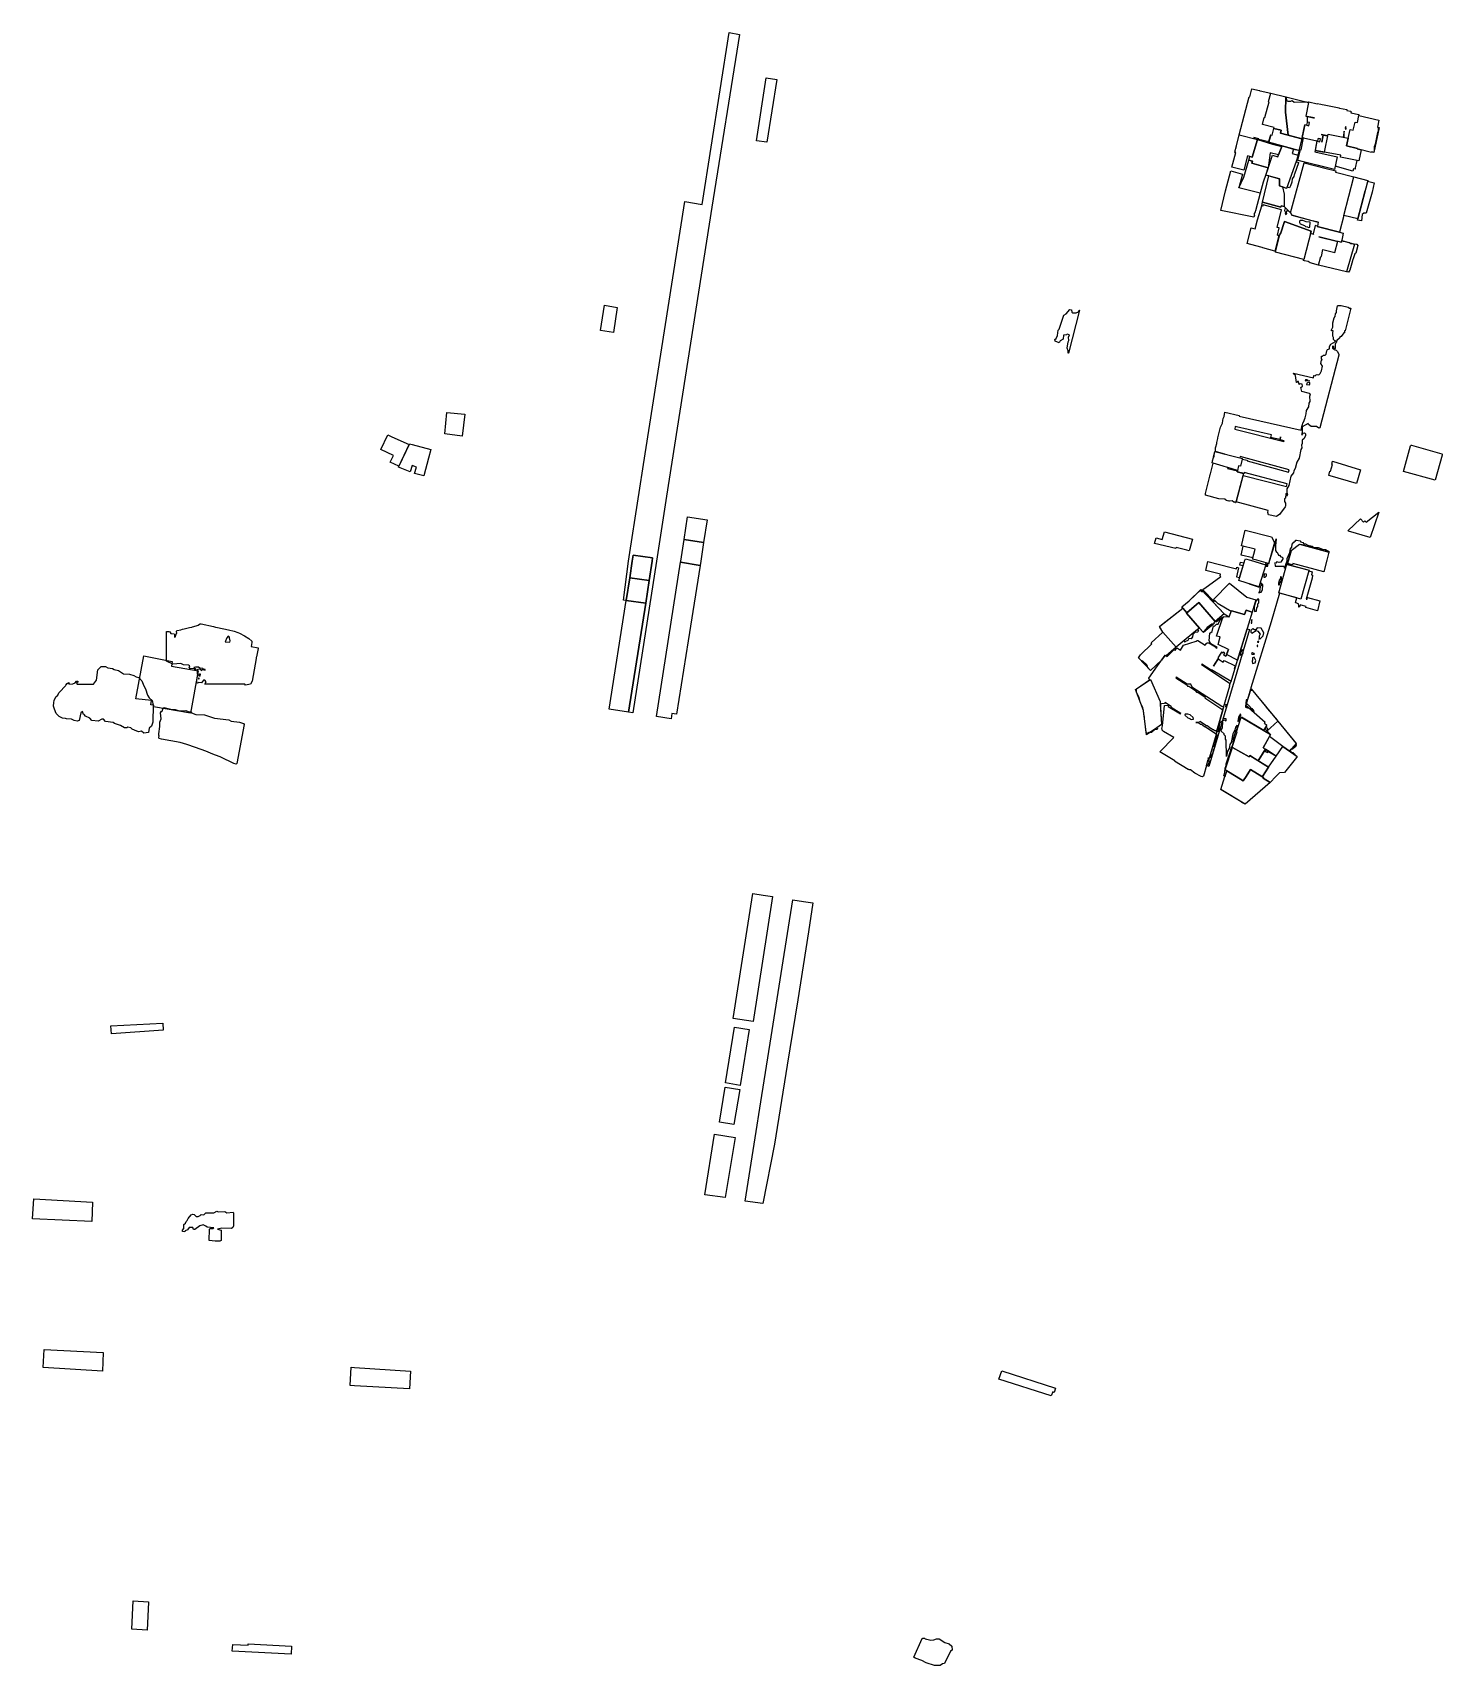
# Model space of a CAD drawing. Header units: metres. Extents: x 211180 to 213385, y 466835 to 469594.
# Drawn here: x 212813 to 213365, y 467505 to 468144 of the extents above; entities that cross this region are included whole.
import ezdxf

# ---------------------------------------------------------------- set-up
doc = ezdxf.new("R2010")
doc.units = ezdxf.units.M
doc.layers.add('DESCRIPTION_ERROR', color=5, linetype='Continuous')
doc.layers.add('EXCESS_ERROR', color=1, linetype='Continuous')

msp = doc.modelspace()

# ---------------------------------------------------------------- linework, layer by layer
at = {"layer": 'DESCRIPTION_ERROR'}
for points in [[(213284.16, 468099.36), (213284.32, 468100.3), (213285.39, 468104.49), (213289.25, 468119.37), (213289.57, 468119.29), (213290.32, 468122.42), (213293.28, 468121.74), (213293.4, 468121.68), (213293.62, 468121.66), (213297.74, 468120.71), (213303.63, 468119.27), (213303.72, 468119.24), (213303.84, 468117.84), (213304.44, 468117.6), (213305.52, 468117.6), (213306.12, 468117.84), (213306.84, 468117.24), (213311.74, 468117.33), (213312.45, 468117.16), (213312.49, 468117.34), (213312.61, 468117.34), (213315.9, 468116.62), (213315.93, 468116.74), (213317.38, 468116.44), (213317.88, 468116.28), (213318.57, 468116.19), (213323.84, 468115.09), (213324.36, 468114.96), (213324.64, 468114.93), (213327.48, 468114.34), (213327.43, 468113.95), (213328.91, 468113.69), (213329.13, 468113.5), (213329.03, 468113.09), (213332.25, 468112.35), (213332.18, 468112.01), (213340.05, 468110.2), (213339.48, 468107.44), (213339.8, 468107.37), (213339.72, 468105.72), (213339.48, 468105.36), (213338.64, 468100.8), (213338.16, 468099.72), (213338.22, 468098.46), (213338.02, 468097.52), (213337.3, 468097.76), (213337.19, 468097.55), (213333.11, 468098.55), (213332.17, 468094.29), (213331.42, 468094.44), (213330.79, 468091.51), (213330.7, 468090.96), (213330.14, 468091.09), (213329.88, 468090.27), (213322.94, 468092.16), (213322.65, 468090.84), (213308.49, 468094.38), (213308.35, 468094.66), (213309.31, 468098.65), (213309.63, 468098.59), (213310.53, 468103.28), (213309.98, 468103.4), (213311.07, 468108.32), (213309.88, 468102.94), (213308.69, 468098.27), (213308.89, 468098.21), (213308.34, 468096.49), (213308.51, 468096.44), (213307.63, 468094), (213308.64, 468093.64), (213308.64, 468093.49), (213307.86, 468091.2), (213307.08, 468089.04), (213306.84, 468088.8), (213306.72, 468088.08), (213306.12, 468087.24), (213305.96, 468085.92), (213305.43, 468084.43), (213305.04, 468083.76), (213305.04, 468083.7), (213304.05, 468084.02), (213303.86, 468083.47), (213302.3, 468084.1), (213302.99, 468081.26), (213302.93, 468076.37), (213303.36, 468075.94), (213303.36, 468075.84), (213303.12, 468074.76), (213303.48, 468074.04), (213303.72, 468074.04), (213304.3, 468075), (213305.43, 468073.88), (213310.75, 468093.49), (213318.93, 468091.37), (213323.22, 468090.3), (213323.1, 468089.84), (213330.22, 468087.94), (213335.69, 468086.58), (213335.6, 468086.26), (213338.16, 468085.63), (213337.41, 468081.96), (213335.11, 468073.8), (213334.2, 468073.8), (213333.48, 468073.2), (213333.17, 468070.72), (213331.65, 468071.05), (213334.63, 468082.55), (213331.74, 468071.5), (213326.29, 468072.88), (213324.6, 468066.36), (213315.94, 468068.6), (213324.68, 468066.32), (213326.05, 468065.91), (213325.39, 468062.47), (213325.58, 468063.1), (213325.92, 468063), (213326.04, 468062.88), (213326.81, 468062.74), (213328.49, 468062.26), (213329.04, 468061.92), (213330.03, 468061.82), (213330.44, 468061.7), (213330.47, 468061.78), (213331.23, 468061.7), (213331.47, 468061.63), (213331.78, 468061.11), (213330.99, 468058.07), (213330.57, 468057.86), (213329.86, 468055.51), (213329.76, 468055.32), (213329.74, 468055.13), (213328.62, 468051.42), (213328.21, 468050.65), (213327.3, 468050.84), (213316.43, 468053.36), (213313.12, 468054.39), (213312.36, 468054.84), (213310.9, 468055.08), (213310.56, 468055.19), (213310.68, 468055.68), (213299.6, 468058.46), (213299.54, 468058.49), (213301.16, 468065.02), (213300.31, 468065.19), (213300.83, 468065.04), (213299.31, 468058.97), (213294.61, 468060.23), (213294.36, 468060.36), (213293.78, 468060.46), (213288.44, 468061.89), (213290.04, 468067.99), (213291.65, 468067.6), (213292.58, 468071.22), (213294.29, 468076.65), (213294.5, 468078.09), (213296.95, 468088.35), (213295.75, 468088.68), (213296.7, 468091.5), (213294.7, 468085.86), (213293.6, 468081.56), (213291.77, 468074.71), (213291.72, 468074.64), (213291.69, 468074.4), (213291.52, 468073.8), (213291.24, 468073.8), (213291.24, 468073.08), (213291.31, 468073.01), (213291.09, 468072.16), (213278.15, 468074.86), (213280.06, 468082.54), (213282.05, 468090.34), (213286.71, 468089.06), (213285.25, 468083.64), (213287.16, 468087.92), (213289.15, 468094.54), (213289.53, 468095.98), (213288.66, 468096.24), (213287.23, 468090.62), (213282.46, 468091.83), (213284.01, 468097.47), (213283.62, 468097.55), (213283.95, 468098.87), (213284.16, 468099.36)], [(213314.8, 468111.04), (213311.96, 468111.65), (213314.46, 468111.09), (213314.8, 468111.04)], [(213292.48, 468102.62), (213298.45, 468100.84), (213302.05, 468099.91), (213302.13, 468100.1), (213306.57, 468098.85), (213307.67, 468098.55), (213296.89, 468101.61), (213297.72, 468104.41), (213296.91, 468101.73), (213293.04, 468102.65), (213293.1, 468102.89), (213291.1, 468103.41), (213291.04, 468103), (213292.48, 468102.62)], [(213312.57, 468107.96), (213312.86, 468109.24), (213311.94, 468109.44), (213311.94, 468109.22), (213311.73, 468108.17), (213312.57, 468107.96)], [(213317.44, 468104.61), (213318.24, 468104.43), (213317.71, 468101.62), (213318.22, 468104.35), (213320.03, 468104.02), (213317.44, 468104.61)], [(213326.4, 468103.56), (213326.4, 468105.84), (213326.04, 468103.68), (213326.4, 468103.56)], [(213326.88, 468107.16), (213327, 468106.56), (213327.24, 468106.8), (213327.12, 468107.64), (213326.88, 468107.16)], [(213316.93, 468101.76), (213317.13, 468102.9), (213316.24, 468103.07), (213316.03, 468102.04), (213315.78, 468102.09), (213315.06, 468098.27), (213318.76, 468097.66), (213315.21, 468098.3), (213315.88, 468101.93), (213316.93, 468101.76)], [(213298.39, 468096.51), (213300.46, 468095.84), (213300.76, 468096.61), (213297.53, 468097.37), (213296.7, 468091.5), (213298.39, 468096.51)], [(213303.48, 468073.32), (213303.96, 468073.56), (213303.96, 468073.8), (213303.36, 468073.8), (213303.48, 468073.32)], [(213316.33, 468070.21), (213313.47, 468070.97), (213305.95, 468072.95), (213316.33, 468070.21)], [(213309, 468070.68), (213309, 468070.08), (213309.24, 468069.6), (213310.92, 468069), (213311.28, 468068.52), (213312.12, 468068.4), (213312.36, 468068.16), (213312.96, 468068.28), (213313.2, 468070.32), (213311.64, 468070.44), (213310.32, 468070.92), (213309.24, 468070.92), (213309, 468070.68)], [(213323.98, 468062.66), (213323.82, 468062.72), (213316.49, 468064.55), (213323.98, 468062.66)], [(213218.4, 468019.92), (213218.04, 468020.88), (213218.4, 468023.4), (213218.76, 468023.88), (213218.64, 468025.2), (213219, 468026.16), (213218.04, 468026.4), (213217.8, 468026.16), (213216.6, 468026.04), (213216.48, 468024.48), (213215.28, 468023.76), (213214.92, 468023.04), (213213.36, 468023.64), (213213.24, 468024.36), (213213.72, 468024.72), (213214.32, 468025.92), (213214.56, 468027.96), (213214.92, 468028.32), (213216.72, 468033.84), (213217.68, 468034.44), (213219.12, 468036.12), (213219.72, 468036), (213219.84, 468035.04), (213220.2, 468034.8), (213221.64, 468034.8), (213222.48, 468035.16), (213222.72, 468035.76), (213222.91, 468035.76), (213218.62, 468018.93), (213218.4, 468018.97), (213218.4, 468019.92)], [(213309.48, 468005.52), (213310.2, 468006.12), (213310.08, 468006.84), (213309.24, 468006.96), (213308.88, 468006.72), (213308.52, 468007.92), (213308.16, 468007.92), (213308.04, 468007.56), (213307.8, 468007.56), (213307.44, 468010.2), (213306.72, 468010.8), (213306.62, 468011.19), (213314.41, 468009.3), (213314.63, 468010.18), (213315.18, 468010.07), (213315.25, 468010.33), (213315.84, 468010.68), (213316.56, 468010.56), (213317.04, 468011.04), (213317.64, 468012), (213318, 468013.92), (213317.28, 468014.88), (213317.52, 468016.2), (213317.88, 468016.32), (213317.88, 468016.56), (213317.52, 468016.68), (213317.52, 468017.76), (213318, 468017.76), (213318.36, 468018.24), (213319.08, 468018.24), (213319.44, 468018.6), (213319.68, 468019.92), (213319.92, 468020.4), (213320.76, 468020.64), (213320.76, 468021.6), (213321.24, 468022.44), (213323.04, 468023.52), (213323.04, 468023.76), (213322.8, 468023.76), (213322.32, 468024.36), (213322.32, 468025.08), (213321.96, 468025.68), (213321.96, 468027), (213322.2, 468027.72), (213321.48, 468027.72), (213321.48, 468028.08), (213321.96, 468029.16), (213322.08, 468030.84), (213322.56, 468032.76), (213322.92, 468033.36), (213323.04, 468034.44), (213323.4, 468034.92), (213323.4, 468035.6), (213323.89, 468037.49), (213324.12, 468037.68), (213325.33, 468037.68), (213327.99, 468037.01), (213328.56, 468036.6), (213329.12, 468036.6), (213326.82, 468027.72), (213326.64, 468027.72), (213326.52, 468027), (213326.28, 468027), (213325.32, 468025.44), (213324.6, 468025.08), (213324.6, 468024.84), (213323.52, 468024), (213323.28, 468023.04), (213322.92, 468022.68), (213322.92, 468020.88), (213322.68, 468020.28), (213323.28, 468020.16), (213323.88, 468019.68), (213324.36, 468018.48), (213324.36, 468018.23), (213316.98, 467989.79), (213316.56, 467989.68), (213315.6, 467990.28), (213313.56, 467990.28), (213312.48, 467991), (213312.36, 467991.48), (213310.08, 467990.16), (213310.08, 467987.76), (213309.84, 467987.64), (213309.84, 467986.92), (213310.44, 467987.64), (213310.92, 467987.76), (213311.28, 467987.4), (213311.28, 467986.8), (213310.8, 467985.6), (213310.08, 467984.88), (213310.08, 467983.68), (213309.72, 467982.96), (213309.84, 467981.88), (213309.48, 467981.28), (213308.88, 467977.92), (213307.92, 467976.36), (213307.32, 467973.84), (213306.72, 467972.88), (213306.6, 467972.16), (213305.52, 467970.84), (213304.8, 467967.24), (213304.08, 467965.92), (213303.96, 467964.6), (213304.32, 467963.52), (213303.96, 467963.04), (213303.96, 467963.76), (213303.6, 467964), (213303.48, 467962.2), (213303.12, 467961.96), (213303.12, 467960.88), (213303.48, 467960.28), (213303.48, 467959.14), (213303.4, 467958.86), (213301.21, 467955.87), (213300.08, 467955.13), (213299.97, 467955.09), (213296.79, 467955.64), (213296.56, 467956.61), (213296.73, 467957.39), (213284.22, 467960.8), (213286.89, 467971.15), (213303.85, 467966.79), (213304.11, 467967.84), (213304.2, 467967.82), (213287.36, 467972.31), (213287.26, 467971.9), (213284.64, 467972.49), (213287.02, 467971.94), (213284.03, 467960.43), (213283.89, 467960.46), (213283.8, 467960.64), (213283.32, 467960.64), (213282.6, 467961.12), (213281.75, 467961.04), (213281.32, 467961.15), (213281.28, 467961.02), (213280.32, 467961.27), (213280.32, 467961.48), (213279.72, 467961.84), (213277.42, 467962.02), (213272.16, 467963.38), (213272.16, 467964), (213273.89, 467970.82), (213274.08, 467971.44), (213274.14, 467971.78), (213275.05, 467975.36), (213275.22, 467975.98), (213274.85, 467976.09), (213274.99, 467976.88), (213275.29, 467978.13), (213275.52, 467978.52), (213275.76, 467980.08), (213276.12, 467980.44), (213276.12, 467980.47), (213279.76, 467979.51), (213276.12, 467980.47), (213276.12, 467981.92), (213276.21, 467982.3), (213276.6, 467983.56), (213276.64, 467984.06), (213277.02, 467985.59), (213277.08, 467985.72), (213277.08, 467985.85), (213278.11, 467990.05), (213278.88, 467991.6), (213278.96, 467992.61), (213279.14, 467993.4), (213279.48, 467994.24), (213279.71, 467995.83), (213285.37, 467994.57), (213285.32, 467994.38), (213309.56, 467988.8), (213310.07, 467990.74), (213310.08, 467990.76), (213310.09, 467990.82), (213310.32, 467991.72), (213310.56, 467991.96), (213311.16, 467993.64), (213311.64, 467995.2), (213311.76, 467996.52), (213312.6, 467997.96), (213312.72, 467999.4), (213313.2, 468000.12), (213313.04, 468002.13), (213313.23, 468002.87), (213312.97, 468002.95), (213312.96, 468003.12), (213312.86, 468003.15), (213312.88, 468003.19), (213309.84, 468003.96), (213309.48, 468005.52)], [(213321.84, 468021), (213322.56, 468020.52), (213322.44, 468021.6), (213321.84, 468021.72), (213321.84, 468021)], [(213311.16, 468008.16), (213312.24, 468008.28), (213312, 468008.52), (213311.28, 468008.52), (213311.16, 468008.16)], [(213312.72, 468008.16), (213312.72, 468008.4), (213312.6, 468008.16), (213312.72, 468008.16)], [(213311.88, 468007.2), (213311.76, 468006.72), (213312.84, 468006.6), (213313.08, 468006.84), (213312.96, 468007.44), (213312.6, 468007.68), (213311.88, 468007.2)], [(213302.83, 467984.37), (213302.91, 467984.61), (213301.41, 467985.05), (213301.59, 467986.26), (213301.41, 467985.25), (213298.77, 467985.75), (213297.76, 467985.98), (213298, 467987.07), (213284.3, 467990.18), (213283.86, 467990.26), (213283.65, 467989.18), (213302.83, 467984.37)], [(213288.44, 467976.78), (213304.62, 467972.35), (213304.87, 467973.33), (213285.73, 467978.5), (213285.61, 467977.98), (213286.53, 467977.73), (213286.48, 467977.51), (213288.51, 467977.08), (213288.44, 467976.78)], [(213284.77, 467973.08), (213280.87, 467974.27), (213280.8, 467973.87), (213284.71, 467972.86), (213284.64, 467972.49), (213284.77, 467973.08)], [(213246.06, 467899.84), (213246.82, 467900.96), (213251.24, 467905.18), (213250.88, 467905.58), (213255.56, 467909.73), (213254.28, 467911.77), (213254.28, 467912.09), (213255.6, 467913.12), (213255.6, 467913.12), (213255.6, 467913.12), (213263.37, 467919.18), (213262.94, 467919.73), (213265.81, 467922.08), (213270.24, 467926.3), (213270.36, 467925.84), (213270.84, 467925.6), (213271.08, 467925.72), (213271.11, 467925.84), (213279.48, 467916.89), (213281.5, 467915.73), (213282.2, 467917.82), (213277.12, 467920.84), (213275.87, 467922.11), (213275.55, 467921.82), (213271.24, 467926.27), (213271.32, 467926.56), (213271.88, 467927.06), (213278.24, 467931.56), (213277.95, 467931.79), (213278.12, 467932.49), (213272.33, 467933.93), (213273.1, 467937.49), (213282.26, 467935.08), (213284.27, 467934.56), (213284.42, 467935.17), (213285.16, 467935), (213284.31, 467931.39), (213285.52, 467931.12), (213286.93, 467935.72), (213285.57, 467936), (213285.86, 467937.2), (213287.3, 467936.92), (213287.6, 467937.89), (213287.79, 467938.51), (213289.82, 467937.89), (213295.73, 467936.09), (213295.96, 467936.85), (213292.23, 467937.9), (213290.62, 467938.35), (213290.74, 467938.85), (213286.18, 467939.93), (213286.9, 467943.46), (213286.3, 467943.61), (213287.69, 467949.72), (213297.97, 467947.04), (213299.24, 467944.88), (213297.21, 467937.9), (213296.83, 467936.61), (213297.02, 467936.56), (213297.42, 467937.9), (213299.56, 467945.11), (213299.88, 467946.27), (213299.52, 467943.6), (213299.52, 467941.68), (213300, 467941.08), (213300.24, 467941.08), (213300.72, 467939.88), (213301.2, 467939.88), (213301.68, 467939.28), (213302.28, 467939.16), (213302.4, 467938.44), (213301.68, 467937.12), (213301.08, 467937), (213300.12, 467937.24), (213299.76, 467936.76), (213299.28, 467936.88), (213299.4, 467935.56), (213302.88, 467935.56), (213303.12, 467934.84), (213304.2, 467937.72), (213304.2, 467938.56), (213305.16, 467940.96), (213305.4, 467942.4), (213306, 467943), (213306.12, 467944.2), (213306.72, 467945.04), (213307.44, 467945.52), (213307.44, 467945.76), (213307.75, 467945.79), (213309.18, 467945.5), (213309.36, 467945.4), (213309.36, 467945.16), (213310.32, 467944.92), (213310.68, 467944.32), (213311.28, 467944.32), (213312.24, 467943.84), (213313.92, 467943.48), (213314.64, 467942.88), (213316.32, 467942.88), (213318, 467942.28), (213319.2, 467942.16), (213320.67, 467941.26), (213320.63, 467941.12), (213309.53, 467944.05), (213320.5, 467941.11), (213319.69, 467937.94), (213318.54, 467933.45), (213306.35, 467936.68), (213306.25, 467936.18), (213304.3, 467936.66), (213304.66, 467937.92), (213305.73, 467941.66), (213304.65, 467937.92), (213304.19, 467936.32), (213312.69, 467934.07), (213312.61, 467933.79), (213313.99, 467933.44), (213313.65, 467932.15), (213314.04, 467932.03), (213313.94, 467930.89), (213311.55, 467922.72), (213311.93, 467922.67), (213312.11, 467923.35), (213316.96, 467922.04), (213316.02, 467918.12), (213311.46, 467919.39), (213311.58, 467919.82), (213309.68, 467920.37), (213309.36, 467920.51), (213308.88, 467919.52), (213308.68, 467919.61), (213308.76, 467920.2), (213308.52, 467920.8), (213307.51, 467921.25), (213307.53, 467921.3), (213307.45, 467921.34), (213307.91, 467923.18), (213301.18, 467925.07), (213297.84, 467913.83), (213289.96, 467887.93), (213289.92, 467887.92), (213289.8, 467887.44), (213289.81, 467887.42), (213288.41, 467882.55), (213288.36, 467883.24), (213288.12, 467883.24), (213287.88, 467880.48), (213289.92, 467879.76), (213290.52, 467879.28), (213290.52, 467879.04), (213291, 467879.04), (213291.24, 467878.68), (213291.12, 467879.28), (213290.88, 467879.28), (213290.64, 467879.76), (213290.28, 467879.76), (213288.96, 467881.2), (213288.48, 467881.44), (213288.41, 467882.43), (213289.94, 467887.22), (213290.04, 467887.08), (213290.58, 467886.97), (213295.76, 467880.67), (213295.8, 467880.6), (213295.85, 467880.56), (213299.44, 467876.19), (213299.64, 467875.92), (213299.66, 467875.92), (213300.51, 467874.89), (213307.56, 467866.3), (213307.68, 467865.48), (213307.32, 467864.88), (213306.24, 467864.04), (213305.4, 467863.8), (213305.16, 467863.44), (213306, 467862.72), (213306.36, 467862.72), (213306.6, 467862.24), (213307.08, 467862.12), (213307.2, 467861.76), (213307.8, 467861.4), (213307.92, 467860.8), (213307.86, 467860.67), (213307.78, 467860.75), (213303.14, 467854.83), (213301.12, 467854.77), (213299.72, 467853.25), (213297.52, 467850.88), (213287.66, 467842.41), (213286.43, 467843.16), (213286.32, 467843.28), (213286.18, 467843.31), (213278.26, 467848.11), (213278.25, 467848.2), (213279.82, 467853.25), (213279.85, 467853.33), (213279.32, 467853.48), (213279.72, 467854.8), (213279.84, 467856.6), (213280.32, 467857.56), (213280.32, 467858.28), (213282.12, 467863.56), (213282.24, 467864.64), (213282.6, 467865), (213282.96, 467866.2), (213283.2, 467868.12), (213284.16, 467871.48), (213284.52, 467871.96), (213284.52, 467873.4), (213283.92, 467872.56), (213283.68, 467871.48), (213282.84, 467869.92), (213282.24, 467866.56), (213281.76, 467865.84), (213281.4, 467864.28), (213280.8, 467863.2), (213280.44, 467861.16), (213280.32, 467867.52), (213279.96, 467867.88), (213279.96, 467869.08), (213279.48, 467869.56), (213279.48, 467870.04), (213278.28, 467871), (213278.4, 467871.72), (213278.88, 467872.32), (213279, 467874.72), (213278.64, 467874.84), (213278.16, 467874.6), (213277.68, 467874), (213277.2, 467870.76), (213276.72, 467871.12), (213276.61, 467871.12), (213279.21, 467880.1), (213279.36, 467880.12), (213279.24, 467880.6), (213278.63, 467880.71), (213266.9, 467888.25), (213267, 467888.28), (213266.4, 467889.48), (213264.99, 467889.48), (213260.76, 467892.2), (213260.57, 467891.94), (213264.83, 467889.16), (213265.2, 467888.64), (213265.72, 467888.58), (213268.74, 467886.6), (213268.44, 467886.6), (213268.68, 467886.24), (213269.15, 467886.33), (213272.12, 467884.39), (213271.94, 467884.04), (213278.96, 467879.37), (213276.61, 467871.12), (213275.8, 467871.12), (213275.44, 467871.35), (213275.4, 467871.48), (213275.1, 467871.57), (213274.48, 467871.96), (213274.44, 467872.08), (213274.29, 467872.08), (213273.6, 467872.52), (213273.6, 467872.56), (213272.88, 467873.16), (213272.6, 467873.16), (213269.99, 467874.82), (213269.86, 467874.6), (213268.44, 467874.36), (213269.64, 467874.24), (213270.24, 467873.76), (213270.62, 467873.7), (213270.96, 467873.48), (213270.96, 467873.4), (213271.21, 467873.32), (213271.85, 467872.91), (213271.92, 467872.8), (213272.01, 467872.8), (213276.51, 467869.91), (213276.52, 467869.97), (213276.6, 467869.2), (213275.88, 467865.96), (213275.4, 467865.36), (213275.52, 467864.28), (213275.16, 467863.68), (213275.04, 467862.48), (213274.08, 467860.68), (213273.84, 467860.44), (213273.12, 467860.44), (213273.48, 467859.84), (213273.48, 467858.64), (213272.96, 467857.42), (213272.57, 467857.57), (213271.39, 467853.35), (213271.08, 467853.12), (213270.48, 467853.24), (213268.08, 467854.56), (213266.28, 467855.88), (213265.81, 467855.92), (213265.61, 467856.05), (213265.36, 467855.99), (213260.07, 467859.3), (213260.17, 467859.44), (213254.38, 467862.91), (213259.74, 467868.52), (213255.71, 467870.86), (213255.29, 467871.45), (213255.24, 467871.84), (213255.08, 467872.08), (213255.41, 467873.11), (213256.17, 467881.04), (213257.57, 467881.2), (213257.57, 467880.67), (213262.39, 467877.8), (213262.51, 467877.99), (213258.71, 467880.24), (213258.92, 467880.59), (213256.47, 467882.22), (213256.18, 467881.89), (213255.03, 467881.67), (213255, 467881.68), (213255, 467881.66), (213254.48, 467881.56), (213255, 467873.82), (213255, 467873.61), (213253.2, 467872.38), (213253.48, 467872), (213253.2, 467871.72), (213252.24, 467871.48), (213251.04, 467870.52), (213250.08, 467870.52), (213249.24, 467870.16), (213248.94, 467870.54), (213248.3, 467875.92), (213248.28, 467876.52), (213248.1, 467877.63), (213247.92, 467879.1), (213247.79, 467879.45), (213247.68, 467880.12), (213246.98, 467881.63), (213246.78, 467882.16), (213246.24, 467884.2), (213245.59, 467885.34), (213245.25, 467886.24), (213245.16, 467887.44), (213245.25, 467887.56), (213250.34, 467891.05), (213250.04, 467891.76), (213253.41, 467896.63), (213256.46, 467900.76), (213255.02, 467898.81), (213250.61, 467894.79), (213249.44, 467896.05), (213249.48, 467896.44), (213249.12, 467897.16), (213247.68, 467898.36), (213247.01, 467898.65), (213246.11, 467899.61), (213246.06, 467899.84)], [(213294.96, 467931.72), (213295.08, 467931.36), (213295.56, 467931.24), (213296.04, 467931.84), (213296.04, 467932.44), (213295.32, 467932.56), (213294.96, 467931.72)], [(213295.92, 467935.56), (213296.64, 467935.56), (213296.64, 467936.52), (213296.4, 467936.76), (213295.92, 467935.56)], [(213293.21, 467927.45), (213293.09, 467927.5), (213289.32, 467928.72), (213293.21, 467927.45)], [(213293.04, 467925.48), (213293.04, 467925.12), (213293.16, 467925.12), (213293.28, 467925.48), (213293.04, 467925.48)], [(213294, 467925.48), (213294.48, 467926.32), (213294.6, 467928.36), (213294, 467929.08), (213294, 467927.88), (213293.52, 467927.64), (213293.28, 467925.48), (213294, 467925.48)], [(213301.44, 467930.52), (213301.08, 467930.16), (213300.72, 467928.96), (213300.72, 467928.24), (213301.2, 467928.36), (213301.32, 467929.08), (213301.8, 467929.8), (213301.92, 467931.12), (213301.8, 467931.48), (213301.56, 467931.48), (213301.44, 467930.52)], [(213292.32, 467922.24), (213291.96, 467922.12), (213291.48, 467920.68), (213291.24, 467919.6), (213291.36, 467917.92), (213292.2, 467918.04), (213292.32, 467919.36), (213292.68, 467919.84), (213292.68, 467920.92), (213293.04, 467921.28), (213293.04, 467922.72), (213292.56, 467922.72), (213292.32, 467922.24)], [(212878.8, 467913), (212879.25, 467912.99), (212884.07, 467911.94), (212884.8, 467911.68), (212885.57, 467911.62), (212889.91, 467910.67), (212892.06, 467910.18), (212893.53, 467909.65), (212894.22, 467909.38), (212896.22, 467908.3), (212897.83, 467907.25), (212899.08, 467906.3), (212899.08, 467905.73), (212898.82, 467904.1), (212901.48, 467903.6), (212901.48, 467903.35), (212900.9, 467900.16), (212900.76, 467899.8), (212900.76, 467899.42), (212899.15, 467890.62), (212898.48, 467889.48), (212896.56, 467889), (212896.32, 467889.36), (212895.12, 467889.48), (212880.6, 467889.48), (212881.2, 467890.32), (212880.6, 467890.92), (212880.12, 467890.92), (212879.4, 467889.96), (212878.32, 467890.08), (212877.72, 467889.84), (212877.48, 467890.08), (212877.48, 467890.8), (212877.84, 467892.72), (212878.2, 467892.96), (212878.2, 467893.2), (212877.84, 467893.32), (212877.96, 467895.24), (212878.68, 467895.36), (212879.04, 467895.12), (212879.16, 467894.64), (212879.76, 467895.12), (212880.72, 467894.88), (212880.72, 467895.12), (212880.12, 467895.24), (212879.88, 467895.6), (212878.68, 467895.72), (212878.2, 467896.08), (212877, 467896.08), (212876.4, 467895.96), (212877.12, 467895.24), (212877.12, 467894.88), (212876.76, 467894.88), (212876.64, 467895.36), (212876.16, 467895.6), (212874.84, 467895.48), (212874.72, 467895.84), (212874.48, 467895.84), (212874.72, 467896.56), (212874.48, 467896.56), (212874.36, 467896.92), (212872.32, 467897.04), (212871.24, 467897.52), (212868.12, 467897.28), (212865.6, 467898.48), (212865.6, 467910), (212866.56, 467910), (212866.92, 467909.88), (212867.28, 467909.28), (212868.6, 467909.16), (212868.84, 467908.92), (212868.84, 467907.84), (212869.2, 467907.96), (212869.44, 467909.16), (212869.68, 467909.28), (212869.56, 467910.12), (212869.8, 467910.48), (212871.24, 467910.72), (212871.91, 467910.97), (212872.52, 467911.08), (212874.69, 467911.59), (212875.56, 467911.68), (212875.82, 467911.88), (212878.19, 467912.52), (212878.23, 467912.67), (212878.8, 467913)], [(213274.8, 467910), (213275.28, 467912.28), (213275.76, 467912.16), (213276.48, 467912.88), (213277.2, 467912.88), (213277.92, 467914.56), (213278.88, 467915.16), (213278.88, 467915.4), (213278.52, 467915.4), (213276.48, 467913.84), (213276.12, 467913.78), (213276.02, 467913.95), (213275.78, 467913.72), (213275.76, 467913.72), (213275.73, 467913.68), (213275.42, 467913.39), (213275.48, 467913.3), (213275.28, 467913), (213274.68, 467912.88), (213272.88, 467911.56), (213271.56, 467910), (213271.09, 467909.94), (213269.81, 467911.39), (213269.03, 467910.76), (213269.48, 467910.2), (213269.04, 467909.76), (213268.08, 467909.64), (213267.24, 467908.8), (213267.12, 467907.96), (213266.64, 467907.12), (213265.68, 467907.24), (213265.32, 467906.52), (213264.36, 467906.16), (213264.24, 467905.92), (213264.19, 467905.91), (213263.78, 467906.46), (213260.7, 467903.95), (213256.85, 467900.47), (213257.2, 467900.21), (213259.9, 467903.01), (213260.34, 467902.62), (213260.99, 467903.61), (213261.23, 467903.55), (213262.46, 467902.73), (213263.62, 467904.71), (213268.54, 467906.21), (213268.97, 467906.56), (213269.15, 467906.53), (213272.11, 467904.67), (213272.52, 467905.32), (213272.76, 467905.56), (213273.48, 467905.56), (213273.49, 467905.66), (213276.13, 467903.99), (213276.06, 467903.82), (213276.67, 467903.48), (213276.81, 467903.77), (213274.32, 467905.19), (213273.69, 467906.4), (213273.91, 467909.4), (213274.8, 467910)], [(213279.24, 467915.52), (213279.24, 467915.76), (213279, 467915.52), (213279.24, 467915.52)], [(213290.28, 467913.36), (213290.28, 467914.68), (213290.04, 467913.36), (213290.28, 467913.36)], [(212889.24, 467907.6), (212888.64, 467906.04), (212890.44, 467905.8), (212890.56, 467906.4), (212890.32, 467907.6), (212890.2, 467907.96), (212889.72, 467908.2), (212889.24, 467907.6)], [(213291.84, 467910.72), (213291.36, 467910.72), (213290.76, 467911.08), (213290.4, 467910.96), (213289.92, 467910.48), (213289.92, 467909.76), (213290.28, 467909.4), (213291.96, 467910.36), (213292.68, 467910.12), (213293.64, 467909.04), (213293.16, 467908.2), (213293.16, 467907.24), (213293.52, 467907.12), (213294.72, 467908.32), (213294.96, 467909.52), (213294, 467911.32), (213292.44, 467911.44), (213291.84, 467910.72)], [(213292.56, 467906.04), (213292.56, 467905.92), (213293.04, 467905.92), (213292.92, 467906.28), (213292.56, 467906.04)], [(213293.16, 467907), (213293.16, 467907.12), (213293.04, 467907), (213293.16, 467907)], [(213280.14, 467900.31), (213279.37, 467900.71), (213279.82, 467901.66), (213279.27, 467901.88), (213279.14, 467901.6), (213278.49, 467901.97), (213276.99, 467899.73), (213277.25, 467899.55), (213275.38, 467896.45), (213277.12, 467899.27), (213279.14, 467898.03), (213279.44, 467898.63), (213283.74, 467896.58), (213283.35, 467895.46), (213283.69, 467895.26), (213284.75, 467898.82), (213280.44, 467901.04), (213281.18, 467902.98), (213280.14, 467900.31)], [(213285.84, 467901.84), (213285.72, 467900.76), (213286.92, 467901.48), (213286.92, 467902.68), (213286.56, 467902.8), (213285.84, 467901.84)], [(213290.16, 467901.36), (213290.28, 467901.12), (213291.36, 467901.12), (213291.24, 467901.48), (213290.52, 467901.72), (213290.16, 467901.36)], [(213290.64, 467898.84), (213290.4, 467898.36), (213290.64, 467897.52), (213291.6, 467897.76), (213291.84, 467898.72), (213291.24, 467900.04), (213290.64, 467899.68), (213290.64, 467898.84)], [(213292.44, 467904.12), (213292.56, 467904.12), (213292.68, 467904.6), (213292.44, 467904.72), (213292.44, 467904.12)], [(212827.44, 467890.08), (212827.56, 467889.6), (212827.44, 467889.48), (212829, 467889.6), (212829.96, 467889.96), (212830.44, 467890.56), (212830.92, 467890.56), (212831.04, 467890.32), (212830.44, 467889.84), (212830.68, 467889.48), (212837.04, 467889.48), (212838.24, 467890.92), (212838.84, 467895), (212840.04, 467896.32), (212841.84, 467896.32), (212842.68, 467895.84), (212844.48, 467895.6), (212845.2, 467895.12), (212846.88, 467894.76), (212848.8, 467893.44), (212851.2, 467893.32), (212852.88, 467892.84), (212853.72, 467892.24), (212854.8, 467892), (212856, 467890.68), (212856.72, 467888.76), (212857.44, 467887.56), (212858.16, 467885.16), (212858.88, 467884.08), (212860.08, 467883), (212860.44, 467881.2), (212860.32, 467874.48), (212859.84, 467872.92), (212858.88, 467872.2), (212858.64, 467870.52), (212856.84, 467870.28), (212855.88, 467871), (212854.8, 467870.76), (212854.08, 467871), (212852.16, 467871.84), (212851.68, 467872.32), (212850.48, 467872.56), (212850.12, 467872.32), (212849.16, 467872.32), (212847.6, 467873.28), (212845.32, 467874), (212844.84, 467874.36), (212841.84, 467874.84), (212841, 467875.68), (212840.4, 467875.68), (212838.96, 467874.96), (212836.44, 467875.2), (212835.6, 467876.16), (212833.92, 467876.88), (212833.44, 467877.48), (212833.2, 467877.48), (212832.72, 467878.68), (212832.12, 467878.2), (212831.52, 467875.2), (212830.68, 467874.96), (212829.48, 467875.2), (212828.52, 467875.68), (212826.48, 467875.8), (212826.12, 467876.04), (212824.92, 467876.16), (212823.65, 467876.79), (212823.29, 467877.09), (212822.52, 467877.96), (212821.8, 467879.64), (212821.79, 467879.65), (212821.49, 467880.78), (212821.53, 467882.18), (212821.74, 467883.03), (212822.4, 467884.44), (212823.12, 467885.16), (212823.47, 467885.97), (212823.76, 467886.29), (212826.12, 467888.76), (212826.23, 467889.03), (212826.77, 467889.63), (212827.44, 467890.08)], [(212878.44, 467892.84), (212878.8, 467892.6), (212878.92, 467893.32), (212878.68, 467893.44), (212878.44, 467892.84)], [(213282.18, 467890.49), (213274.56, 467895.09), (213274.42, 467894.86), (213270.73, 467897.31), (213270.57, 467897.06), (213281.89, 467889.7), (213282.18, 467890.49)], [(212878.2, 467891.52), (212878.44, 467891.52), (212878.44, 467891.76), (212878.2, 467891.76), (212878.2, 467891.52)], [(213279.96, 467880.6), (213280.56, 467880.96), (213280.56, 467881.32), (213280.32, 467881.2), (213280.2, 467881.56), (213279.96, 467880.6)], [(212862.6, 467870.04), (212863.08, 467872.8), (212863.08, 467874.48), (212863.56, 467875.8), (212863.32, 467878.2), (212863.68, 467878.8), (212863.92, 467878.8), (212864.4, 467880), (212864.76, 467880.24), (212867.28, 467879.64), (212869.08, 467879.52), (212870.64, 467879.04), (212873.16, 467879.16), (212874.12, 467878.68), (212875.2, 467878.56), (212875.44, 467878.2), (212877.12, 467877.6), (212880.48, 467877.36), (212884.44, 467876.16), (212890.08, 467875.44), (212890.92, 467874.96), (212894.16, 467874.6), (212895.72, 467874), (212896.03, 467873.59), (212893.23, 467858.37), (212892.96, 467858.16), (212891.94, 467858.36), (212889.65, 467859.49), (212889.6, 467859.6), (212889.21, 467859.71), (212887.48, 467860.56), (212886.62, 467860.91), (212886.24, 467861.16), (212883.77, 467862.08), (212881.08, 467863.17), (212876.97, 467864.6), (212873.64, 467865.84), (212871, 467866.56), (212863.75, 467867.95), (212862.82, 467868.14), (212862.6, 467868.36), (212862.6, 467868.44), (212862.75, 467869.32), (212862.6, 467869.34), (212862.6, 467870.04)], [(213264.12, 467877.24), (213265.32, 467876.28), (213266.04, 467876.04), (213266.04, 467875.8), (213266.52, 467875.56), (213267.48, 467875.68), (213267.36, 467876.4), (213266.16, 467877.36), (213265.32, 467877.72), (213264.24, 467877.72), (213264.12, 467877.24)], [(213279.12, 467875.2), (213279.6, 467875.44), (213280.32, 467875.08), (213280.32, 467875.8), (213279, 467875.92), (213279.12, 467875.2)], [(213285.12, 467876.52), (213284.88, 467874.84), (213285.36, 467875.2), (213285.6, 467876.52), (213286.08, 467877.12), (213285.84, 467877.84), (213285.12, 467876.52)], [(213296.52, 467870.76), (213296.64, 467872.08), (213295.8, 467872.44), (213295.54, 467872.18), (213296.14, 467873.25), (213295.47, 467872.11), (213295.2, 467871.84), (213295.12, 467871.51), (213294.96, 467871.25), (213286.25, 467876.45), (213297.59, 467869.66), (213296.52, 467870.75), (213296.52, 467870.76)], [(213294.7, 467864.46), (213297.17, 467868.9), (213297.59, 467869.66), (213294.7, 467864.46)], [(213289.56, 467861.45), (213296.88, 467856.98), (213292.83, 467859.45), (213289.56, 467861.45)], [(213295.68, 467863.44), (213295.56, 467863.2), (213295.8, 467862.96), (213296.52, 467862.72), (213296.43, 467863.24), (213299.79, 467861.18), (213299.79, 467861.18), (213296.4, 467863.43), (213296.4, 467863.44), (213296.39, 467863.44), (213295.63, 467863.95), (213292.83, 467859.45), (213295.53, 467863.8), (213296.11, 467863.44), (213295.68, 467863.44)], [(213289.85, 467855.99), (213294.28, 467853.25), (213294.88, 467852.88), (213294.4, 467853.17), (213294.28, 467853.25), (213289.85, 467855.99)], [(212891.64, 467676.72), (212891.04, 467676.36), (212887.32, 467676.48), (212885.64, 467676.12), (212887.08, 467675.76), (212887.08, 467671.68), (212886.48, 467671.44), (212884.68, 467671.44), (212882.4, 467671.68), (212882.52, 467676.12), (212882.64, 467676.36), (212883.84, 467676.36), (212884.2, 467676.6), (212881.56, 467676.84), (212881.08, 467677.32), (212880, 467677.8), (212878.68, 467677.44), (212876.76, 467676), (212876.16, 467676), (212875.92, 467676.72), (212874.48, 467676.72), (212873.88, 467675.88), (212872.92, 467675.4), (212872.8, 467675.04), (212871.96, 467675.16), (212871.96, 467675.76), (212872.44, 467676.36), (212872.44, 467677.92), (212873.04, 467678.4), (212873.28, 467679.12), (212873.76, 467679.48), (212874.12, 467680.32), (212875.32, 467681.76), (212875.92, 467682), (212876.52, 467681.88), (212877.24, 467681.04), (212878.08, 467681.04), (212878.8, 467681.4), (212879.16, 467681.88), (212880.24, 467681.76), (212881.08, 467682.48), (212884.2, 467682.48), (212885.4, 467683.08), (212885.88, 467682.84), (212888.52, 467682.96), (212889.24, 467682.48), (212891.76, 467682.72), (212891.88, 467682.48), (212891.88, 467677.76), (212891.87, 467677.4), (212891.64, 467676.72)], [(213161.64, 467516.04), (213162.17, 467516.04), (213162.3, 467515.98), (213162.48, 467515.8), (213163.06, 467515.65), (213163.18, 467515.59), (213163.19, 467515.61), (213164.76, 467515.2), (213165.84, 467515.32), (213166.92, 467515.8), (213168, 467515.8), (213170.16, 467514.36), (213171.84, 467513.76), (213172.92, 467512.92), (213173.04, 467511.36), (213172.44, 467510.88), (213170.04, 467506.08), (213169.32, 467505.96), (213168.36, 467505.36), (213166.2, 467505.36), (213162.84, 467506.32), (213161.16, 467507.28), (213158.64, 467508.12), (213158.05, 467508.51), (213161.29, 467515.84), (213161.64, 467516.04)]]:
    msp.add_lwpolyline(points, close=True, dxfattribs=at)
at = {"layer": 'EXCESS_ERROR'}
for points in [[(213048.11, 467878.23), (213046.46, 467878.49), (213053.15, 467921.06), (213054.53, 467929.95), (213055.62, 467937.53), (213055.8, 467938.86), (213048.25, 467939.87), (213047.89, 467937.52), (213046.9, 467931.04), (213045.53, 467922.14), (213044.41, 467922.35), (213046.43, 467937.52), (213046.89, 467940.91), (213052.91, 467979.6), (213068.44, 468078.35), (213075.19, 468077.22), (213085.78, 468144.44), (213089.85, 468143.77), (213079.09, 468076.18), (213069.7, 468016.3), (213061.33, 467963.04), (213057.35, 467937.53), (213048.11, 467878.23)], [(213096.53, 468102.08), (213100.34, 468126.8), (213104.41, 468126.12), (213100.5, 468101.51), (213096.53, 468102.08)], [(213303.63, 468119.27), (213303.51, 468113.25), (213304.48, 468104.36), (213301.49, 468105.15), (213301.75, 468106.23), (213298.98, 468106.86), (213299.1, 468107.32), (213294.45, 468108.44), (213295.12, 468111.22), (213295.42, 468111.21), (213297.08, 468117.42), (213296.84, 468117.48), (213297.74, 468120.71), (213303.63, 468119.27)], [(213312.45, 468117.16), (213312.45, 468117.16), (213311.45, 468111.76), (213311.96, 468111.65), (213311.94, 468109.22), (213311.73, 468108.17), (213311.07, 468108.32), (213309.88, 468102.94), (213304.48, 468104.36), (213303.51, 468113.25), (213303.63, 468119.27), (213312.45, 468117.16)], [(213340.05, 468110.2), (213339.48, 468107.44), (213340.13, 468107.29), (213338.02, 468097.52), (213337.3, 468097.76), (213337.19, 468097.55), (213331.59, 468098.92), (213331.62, 468099.08), (213327.3, 468100.07), (213328.75, 468106.53), (213330.03, 468106.25), (213330.76, 468109.43), (213331.65, 468109.26), (213332.18, 468112.01), (213340.05, 468110.2)], [(213282.46, 468091.83), (213284.01, 468097.47), (213283.62, 468097.55), (213285.39, 468104.49), (213292.48, 468102.62), (213290.43, 468095.71), (213289.53, 468095.98), (213288.66, 468096.24), (213287.23, 468090.62), (213282.46, 468091.83)], [(213301.75, 468106.23), (213301.49, 468105.15), (213309.88, 468102.94), (213308.69, 468098.27), (213308.69, 468098.26), (213296.89, 468101.61), (213297.72, 468104.41), (213298.27, 468104.27), (213298.98, 468106.86), (213301.75, 468106.23)], [(213327.3, 468100.07), (213331.62, 468099.08), (213331.59, 468098.92), (213333.11, 468098.55), (213332.17, 468094.29), (213325.05, 468095.7), (213325.2, 468096.48), (213318.76, 468097.66), (213320.17, 468104.73), (213327.98, 468103.08), (213327.3, 468100.07)], [(213290.32, 468093.41), (213290.54, 468094.17), (213289.15, 468094.54), (213289.53, 468095.98), (213290.43, 468095.71), (213292.48, 468102.62), (213298.45, 468100.84), (213302.05, 468099.91), (213302.05, 468099.91), (213300.76, 468096.61), (213297.53, 468097.37), (213296.7, 468091.5), (213290.32, 468093.41)], [(213298.39, 468096.51), (213300.46, 468095.84), (213300.76, 468096.61), (213302.05, 468099.91), (213302.13, 468100.1), (213306.57, 468098.85), (213306.11, 468097.19), (213308.51, 468096.44), (213307.63, 468094), (213303.86, 468083.47), (213301.21, 468084.54), (213301.15, 468087.18), (213295.75, 468088.68), (213298.39, 468096.51)], [(213315.78, 468102.09), (213315.39, 468100.05), (213315.06, 468098.27), (213314.95, 468097.73), (213323.75, 468095.85), (213322.65, 468090.84), (213308.29, 468094.43), (213309.31, 468098.65), (213309.63, 468098.59), (213310.53, 468103.28), (213310.53, 468103.28), (213315.78, 468102.09)], [(213294.7, 468085.86), (213293.6, 468081.56), (213285.25, 468083.64), (213287.16, 468087.92), (213289.15, 468094.54), (213290.54, 468094.17), (213290.32, 468093.41), (213296.7, 468091.5), (213294.7, 468085.86)], [(213296.95, 468088.35), (213301.15, 468087.18), (213301.21, 468084.54), (213302.3, 468084.1), (213302.99, 468081.26), (213302.93, 468076.37), (213301.78, 468076.6), (213301.69, 468076.15), (213294.5, 468078.09), (213296.95, 468088.35)], [(213330.22, 468087.94), (213335.69, 468086.58), (213331.74, 468071.5), (213326.29, 468072.88), (213330.22, 468087.94)], [(213305.43, 468073.88), (213305.95, 468072.95), (213316.33, 468070.21), (213315.97, 468068.73), (213315.07, 468068.9), (213314.36, 468065.74), (213314.59, 468065.47), (213313.26, 468065.83), (213313.48, 468066.68), (213303.13, 468070.47), (213301.57, 468065.72), (213301.35, 468065.8), (213301.16, 468065.02), (213300.31, 468065.19), (213301, 468068), (213300.24, 468068.2), (213301.88, 468075.08), (213294.77, 468076.99), (213294.62, 468076.52), (213294.29, 468076.65), (213294.5, 468078.09), (213301.69, 468076.15), (213301.78, 468076.6), (213302.93, 468076.37), (213305.43, 468073.88)], [(213313.48, 468066.68), (213310.7, 468055.67), (213310.68, 468055.68), (213299.54, 468058.48), (213301.35, 468065.8), (213301.57, 468065.72), (213303.13, 468070.47), (213313.48, 468066.68)], [(213317.26, 468056.86), (213317.58, 468056.77), (213318.14, 468059.51), (213322.78, 468058.36), (213324.03, 468062.85), (213325.39, 468062.47), (213325.58, 468063.1), (213330.44, 468061.7), (213330.46, 468061.7), (213327.3, 468050.84), (213316.43, 468053.36), (213317.26, 468056.86)], [(213042.03, 468036.86), (213040.55, 468027.04), (213035.42, 468027.8), (213037.09, 468037.74), (213042.03, 468036.86)], [(212982.38, 467995.04), (212981.35, 467986.48), (212974.51, 467987.43), (212975.31, 467995.77), (212982.38, 467995.04)], [(212956.61, 467974.7), (212956.61, 467974.7), (212956.53, 467974.73), (212953.2, 467976.27), (212953.44, 467976.8), (212954.45, 467978.98), (212949.49, 467981.26), (212952.27, 467987.01), (212953.85, 467986.29), (212960.59, 467983.2), (212956.61, 467974.7)], [(212961.74, 467983.21), (212969.1, 467981.25), (212968.18, 467977.91), (212966.28, 467970.98), (212962.7, 467971.94), (212963.44, 467974.35), (212961.8, 467975), (212960.97, 467972.58), (212956.48, 467974.42), (212960.72, 467983.48), (212961.74, 467983.21)], [(213352.44, 467982.75), (213352.54, 467982.9), (213352.66, 467982.98), (213352.85, 467983.02), (213364.64, 467979.63), (213364.76, 467979.48), (213364.83, 467979.18), (213364.86, 467979.07), (213362.08, 467969.31), (213349.64, 467972.7), (213352.44, 467982.75)], [(213275.22, 467975.98), (213274.8, 467976.11), (213275.86, 467980.54), (213285.61, 467977.98), (213286.53, 467977.73), (213286.48, 467977.51), (213285.86, 467974.71), (213285.15, 467974.87), (213284.77, 467973.08), (213275.22, 467975.98)], [(213332.82, 467973.37), (213331.31, 467967.95), (213321.02, 467970.97), (213320.39, 467971.15), (213320.88, 467972.82), (213321.16, 467972.75), (213321.86, 467975.43), (213321.61, 467975.43), (213321.87, 467976.66), (213332.82, 467973.37)], [(213068.14, 467946.04), (213069.57, 467954.88), (213077.25, 467953.77), (213075.83, 467944.85), (213068.14, 467946.04)], [(213328.09, 467949.33), (213328.03, 467949.63), (213332.81, 467954.18), (213334.04, 467952.88), (213334.55, 467953.35), (213335, 467952.81), (213340.01, 467956.73), (213336.63, 467946.83), (213328.09, 467949.33)], [(213074.42, 467935.91), (213066.83, 467937.15), (213066.89, 467937.55), (213068.14, 467946.04), (213075.83, 467944.85), (213074.68, 467937.56), (213074.42, 467935.91)], [(213252.93, 467946.64), (213255.29, 467946.05), (213256.1, 467949.04), (213267.08, 467946.13), (213265.81, 467941.62), (213264.91, 467941.85), (213260.74, 467942.93), (213260.61, 467942.52), (213252.28, 467944.47), (213252.93, 467946.64)], [(213297.97, 467947.04), (213299.24, 467944.88), (213297.21, 467937.9), (213296.83, 467936.61), (213295.96, 467936.85), (213292.23, 467937.9), (213290.62, 467938.35), (213291.57, 467942.27), (213286.3, 467943.61), (213287.69, 467949.72), (213297.97, 467947.04)], [(213054.53, 467929.95), (213046.9, 467931.04), (213047.89, 467937.52), (213048.25, 467939.87), (213055.8, 467938.86), (213055.62, 467937.53), (213054.53, 467929.95)], [(213287.79, 467938.51), (213289.82, 467937.89), (213295.75, 467936.09), (213293.09, 467927.5), (213285.19, 467930.06), (213287.6, 467937.89), (213287.79, 467938.51)], [(213320.5, 467941.11), (213319.69, 467937.94), (213318.54, 467933.45), (213306.35, 467936.68), (213306.25, 467936.18), (213304.3, 467936.66), (213304.66, 467937.92), (213305.73, 467941.66), (213305.73, 467941.66), (213305.76, 467941.77), (213308.98, 467944.2), (213320.5, 467941.11)], [(213063.38, 467877.93), (213063.1, 467875.86), (213057.32, 467876.78), (213066.83, 467937.15), (213074.42, 467935.91), (213069.81, 467906.38), (213065.26, 467877.62), (213063.38, 467877.93)], [(213312.69, 467934.07), (213312.61, 467933.79), (213309.44, 467922.75), (213300.94, 467925.14), (213304.05, 467936.36), (213312.69, 467934.07)], [(213045.53, 467922.14), (213046.9, 467931.04), (213054.53, 467929.95), (213053.15, 467921.06), (213045.53, 467922.14)], [(213262.94, 467919.73), (213265.81, 467922.08), (213270.48, 467926.53), (213279.48, 467916.89), (213276.02, 467913.95), (213269.54, 467921.33), (213264.83, 467917.28), (213262.94, 467919.73)], [(213282.2, 467917.82), (213277.12, 467920.84), (213275.38, 467922.6), (213281.52, 467928.99), (213288.36, 467923.53), (213291.85, 467922.47), (213290.49, 467917.63), (213288.08, 467918.41), (213287.51, 467916.65), (213282.32, 467918.15), (213282.2, 467917.82), (213282.2, 467917.82)], [(213038.86, 467879.69), (213045.53, 467922.14), (213053.15, 467921.06), (213046.46, 467878.49), (213038.86, 467879.69)], [(213263.37, 467919.18), (213264.83, 467917.28), (213264.71, 467917.18), (213269.81, 467911.39), (213269.03, 467910.76), (213263.78, 467906.46), (213263.78, 467906.46), (213260.7, 467903.95), (213255.56, 467909.73), (213254.14, 467911.99), (213263.37, 467919.18)], [(213269.54, 467921.33), (213276.02, 467913.95), (213275.42, 467913.39), (213275.55, 467913.19), (213271.39, 467909.59), (213269.81, 467911.39), (213269.81, 467911.39), (213264.71, 467917.18), (213269.54, 467921.33)], [(213280.44, 467901.04), (213281.18, 467902.98), (213277.19, 467904.92), (213277.99, 467907.9), (213276.56, 467908.23), (213279.05, 467915.85), (213281.5, 467915.73), (213282.32, 467918.15), (213287.51, 467916.65), (213288.08, 467918.41), (213290.49, 467917.63), (213284.75, 467898.82), (213280.44, 467901.04)], [(213256.8, 467900.43), (213256.46, 467900.76), (213255.02, 467898.81), (213250.61, 467894.79), (213245.99, 467899.74), (213246.82, 467900.96), (213251.24, 467905.18), (213250.88, 467905.58), (213255.56, 467909.73), (213260.7, 467903.95), (213256.8, 467900.43)], [(213273.5, 467857.21), (213272.57, 467857.57), (213273.24, 467859.98), (213273.55, 467859.71), (213276.51, 467869.91), (213276.66, 467870.51), (213276.48, 467870.68), (213279.27, 467880.3), (213281.77, 467888.74), (213281.55, 467888.82), (213281.89, 467889.7), (213282.18, 467890.49), (213283.69, 467895.26), (213284.75, 467898.82), (213288.49, 467911.07), (213289.39, 467910.8), (213273.5, 467857.21), (213273.5, 467857.21)], [(212867.82, 467898.23), (212867.6, 467896.49), (212878, 467894.68), (212875.09, 467878.06), (212860.58, 467880.56), (212860.71, 467881.25), (212859.56, 467881.38), (212859.78, 467883), (212853.64, 467883.72), (212856.77, 467900.53), (212867.82, 467898.23)], [(213247.92, 467879.1), (213244.86, 467887.29), (213250.66, 467891.27), (213254.41, 467882.66), (213255.01, 467873.62), (213253.2, 467872.38), (213249.06, 467869.53), (213247.92, 467879.1)], [(213300.51, 467874.89), (213296.21, 467871.08), (213295.54, 467872.18), (213296.14, 467873.25), (213295.3, 467874), (213295.57, 467874.43), (213287.97, 467881.05), (213290.06, 467887.6), (213300.51, 467874.89)], [(213282.62, 467864.79), (213284.54, 467870.7), (213284.32, 467870.77), (213286.2, 467876.49), (213297.59, 467869.66), (213294.7, 467864.46), (213295.63, 467863.95), (213292.83, 467859.45), (213289.56, 467861.45), (213289.28, 467860.92), (213282.82, 467864.63), (213282.62, 467864.79)], [(213305.1, 467863.2), (213302.44, 467865.01), (213297.17, 467868.9), (213297.59, 467869.66), (213296.21, 467871.08), (213300.51, 467874.89), (213307.68, 467866.16), (213305.1, 467863.2)], [(213294.4, 467853.17), (213294.28, 467853.25), (213289.85, 467855.99), (213288.07, 467853.25), (213286.99, 467851.58), (213284.25, 467853.25), (213280.53, 467855.52), (213279.91, 467855.87), (213282.82, 467864.63), (213289.28, 467860.92), (213289.56, 467861.45), (213296.88, 467856.98), (213294.45, 467853.25), (213294.4, 467853.17)], [(213296.88, 467856.98), (213299.79, 467861.18), (213299.79, 467861.18), (213302.44, 467865.01), (213308.1, 467861.16), (213307.78, 467860.75), (213307.78, 467860.75), (213303.14, 467854.83), (213301.12, 467854.77), (213299.72, 467853.25), (213297.52, 467850.88), (213294.7, 467852.59), (213294.88, 467852.88), (213294.4, 467853.17), (213294.45, 467853.25), (213296.88, 467856.98)], [(213289.85, 467855.99), (213294.28, 467853.25), (213294.88, 467852.88), (213294.7, 467852.59), (213297.52, 467850.88), (213287.66, 467842.41), (213278.22, 467848.13), (213279.82, 467853.25), (213279.85, 467853.33), (213280.53, 467855.52), (213284.25, 467853.25), (213286.99, 467851.58), (213288.07, 467853.25), (213289.85, 467855.99)], [(213099.08, 467806.84), (213102.82, 467806.26), (213095.22, 467757.44), (213087.37, 467758.57), (213095.06, 467807.47), (213095.06, 467807.47), (213099.08, 467806.84)], [(213114.89, 467804.39), (213118.53, 467803.8), (213116.84, 467792.48), (213112.65, 467765.83), (213108.54, 467740.25), (213103.6, 467709.36), (213098.93, 467686.14), (213092.08, 467687.1), (213095.55, 467709.34), (213098.63, 467728.4), (213101.8, 467748.88), (213106.57, 467778.65), (213110.76, 467805.03), (213114.89, 467804.39)], [(212844.19, 467752.57), (212843.85, 467755.68), (212864.15, 467756.74), (212864.36, 467753.99), (212844.19, 467752.57)], [(213087.91, 467755.17), (213093.62, 467754.22), (213090.15, 467732.31), (213084.44, 467733.35), (213087.91, 467755.17)], [(213089.96, 467730.74), (213087.7, 467717.01), (213081.99, 467717.96), (213084.26, 467731.69), (213089.96, 467730.74)], [(213088.12, 467712), (213084.18, 467688.48), (213076.29, 467689.55), (213080.1, 467713.3), (213088.12, 467712)], [(212836.4, 467679.1), (212813.28, 467680.09), (212813.69, 467687.92), (212836.69, 467686.66), (212836.4, 467679.1)], [(212840.61, 467620.49), (212817.41, 467621.99), (212817.81, 467629.05), (212840.93, 467627.77), (212840.61, 467620.49)], [(212937.95, 467622.01), (212939.22, 467621.92), (212961.11, 467620.5), (212960.78, 467613.6), (212939.23, 467614.83), (212937.55, 467614.93), (212937.95, 467622.01)], [(213213.54, 467613.88), (213213, 467612.21), (213213, 467612.21), (213212.45, 467612.41), (213211.84, 467610.82), (213191.32, 467617.34), (213192.53, 467620.67), (213213.54, 467613.88)], [(212852.12, 467519.49), (212852.61, 467530.57), (212858.57, 467530.22), (212858.57, 467530.22), (212858.57, 467530.13), (212858.57, 467530.13), (212858.03, 467519.13), (212852.12, 467519.49)], [(212914.37, 467509.79), (212891.38, 467510.92), (212891.55, 467513.55), (212897.63, 467513.22), (212897.63, 467513.79), (212914.53, 467512.89), (212914.37, 467509.79)]]:
    msp.add_lwpolyline(points, close=True, dxfattribs=at)

doc.saveas('drawing.dxf')
